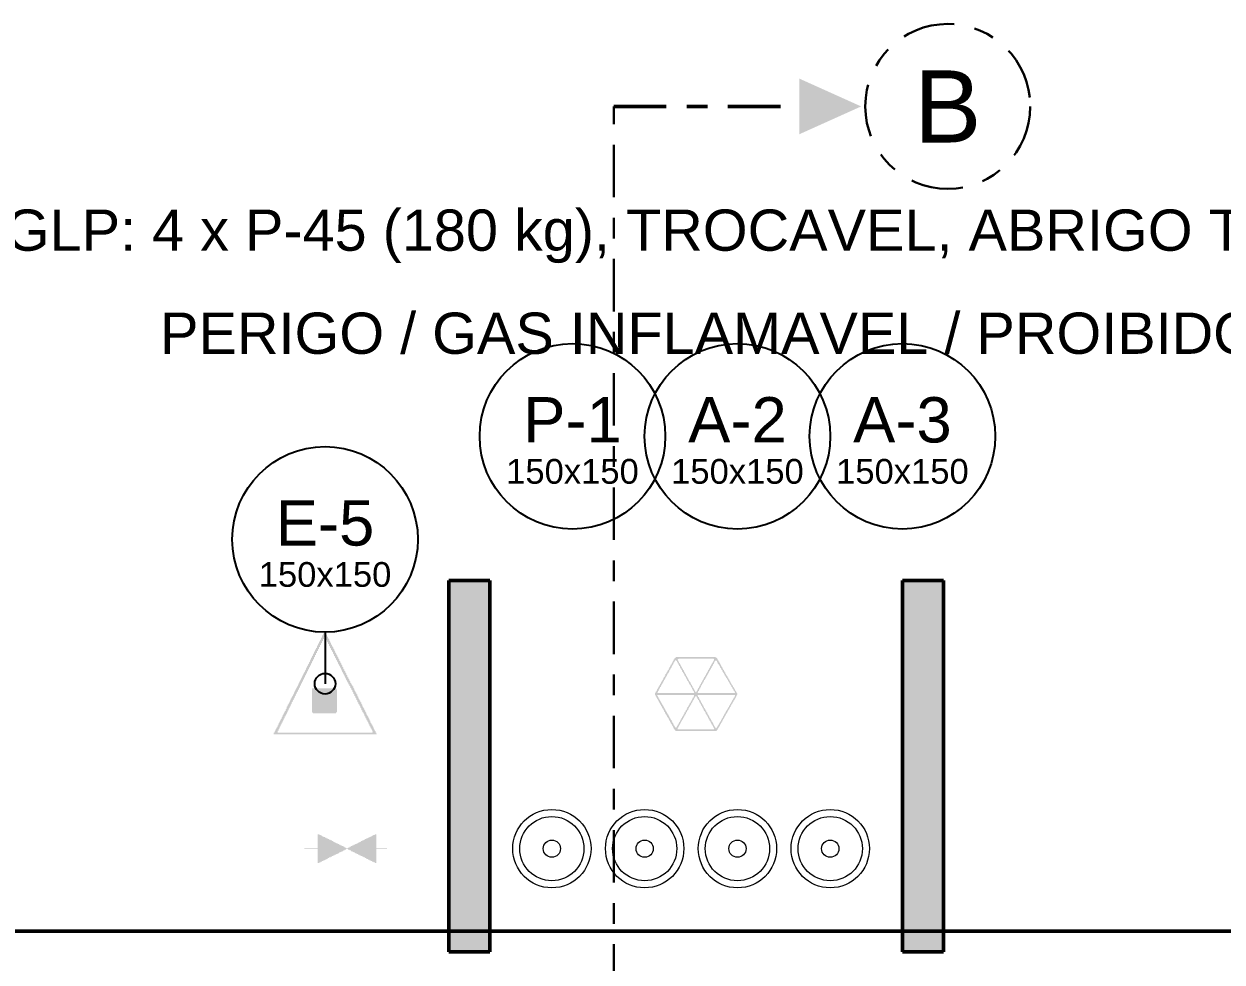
# Model space of a CAD drawing. Header units: metres. Extents: x -2 to 169, y -5 to 45.
# Drawn here: x 6.94 to 12.75, y 15.85 to 20.4 of the extents above; entities that cross this region are included whole.
import ezdxf
from ezdxf.enums import TextEntityAlignment as Align

# ---------------------------------------------------------------- set-up
doc = ezdxf.new("R2010")
doc.units = ezdxf.units.M
doc.header["$LTSCALE"] = 0.1
doc.linetypes.add('DASHDOT', pattern=[3.556, 2.54, -0.508, 0, -0.508])
for name, color, linetype, lineweight in [('CORTES', 6, 'DASHDOT', 30), ('INC_EXT', 1, 'Continuous', 25), ('MOBILIARIO', 8, 'Continuous', 18), ('PAREDE', 7, 'Continuous', 50), ('PAREDE_CORTA_FOGO', 7, 'Continuous', 50), ('SINALIZACAO', 3, 'Continuous', 25), ('TEXTOS', 7, 'Continuous', 13), ('TUBULACAO', 30, 'Continuous', 25), ('VASOS_TANQUES', 30, 'Continuous', 30)]:
    doc.layers.add(name, color=color, linetype=linetype, lineweight=lineweight)
doc.styles.add('COSCIP-TEXTO', font='arial.ttf')

# ---------------------------------------------------------------- blocks, each defined once
blk = doc.blocks.new('CENTRAL_GLP')
h = blk.add_hatch(color=256)
h.dxf.hatch_style = 1
h.paths.add_polyline_path([(-0.2428, 0.4474), (0.2309, 0.4476), (0.2412, 0.4449), (0.2426, 0.4397), (0.2523, 0.4371), (0.2608, 0.419), (0.2619, 0.4101), (0.2697, 0.4061), (0.2723, 0.3928), (0.2803, 0.3905), (0.2827, 0.3776), (0.2886, 0.3724), (0.293, 0.3585), (0.2996, 0.3543), (0.3002, 0.3465), (0.3059, 0.3412), (0.3085, 0.328), (0.3163, 0.326), (0.3189, 0.3126), (0.3248, 0.3077), (0.3266, 0.2975), (0.3357, 0.2896), (0.3363, 0.2818), (0.3413, 0.2766), (0.3447, 0.2632), (0.3526, 0.2611), (0.3551, 0.247), (0.361, 0.243), (0.365, 0.2275), (0.3706, 0.2247), (0.3732, 0.2161), (0.381, 0.2131), (0.3836, 0.1992), (0.3893, 0.1964), (0.3923, 0.1809), (0.4003, 0.1757), (0.4094, 0.1522), (0.4175, 0.1498), (0.42, 0.1343), (0.426, 0.1291), (0.4299, 0.1162), (0.4353, 0.1136), (0.4379, 0.1052), (0.4432, 0.1033), (0.4457, 0.0867), (0.4544, 0.0826), (0.4579, 0.0696), (0.4638, 0.0668), (0.4664, 0.0583), (0.4715, 0.0558), (0.4741, 0.0386), (0.4819, 0.037), (0.4856, 0.023), (0.491, 0.0179), (0.4922, 0.0113), (0.4984, 0.0075), (0.5, -0.0083), (0.493, -0.0106), (0.4901, -0.0261), (0.4845, -0.0284), (0.4799, -0.0442), (0.4741, -0.0456), (0.473, -0.0546), (0.4664, -0.0626), (0.4638, -0.0741), (0.456, -0.0773), (0.4538, -0.0908), (0.4457, -0.0931), (0.445, -0.1012), (0.4371, -0.1115), (0.4365, -0.1193), (0.4297, -0.1219), (0.4257, -0.1374), (0.4198, -0.1411), (0.4172, -0.1551), (0.4094, -0.1574), (0.4068, -0.1701), (0.4009, -0.1762), (0.4003, -0.184), (0.3939, -0.1866), (0.3895, -0.2021), (0.3836, -0.2053), (0.381, -0.2202), (0.3732, -0.2223), (0.3692, -0.2383), (0.3629, -0.2418), (0.3613, -0.2487), (0.3558, -0.2538), (0.3531, -0.2668), (0.3451, -0.2694), (0.3421, -0.2869), (0.337, -0.2893), (0.3325, -0.303), (0.3266, -0.3064), (0.3251, -0.3134), (0.3199, -0.3185), (0.3163, -0.3349), (0.3085, -0.337), (0.3059, -0.3508), (0.3007, -0.3538), (0.2956, -0.3684), (0.2904, -0.371), (0.2888, -0.3806), (0.2826, -0.3866), (0.2805, -0.3988), (0.2725, -0.4013), (0.2697, -0.4151), (0.2619, -0.4184), (0.2608, -0.4272), (0.2529, -0.4376), (0.2516, -0.4455), (0.2335, -0.4476), (-0.2504, -0.4468), (-0.253, -0.4397), (-0.2608, -0.4367), (-0.2634, -0.4282), (-0.2698, -0.4246), (-0.2734, -0.4091), (-0.279, -0.4065), (-0.2815, -0.3922), (-0.2899, -0.3884), (-0.2928, -0.3755), (-0.2981, -0.3703), (-0.2988, -0.3625), (-0.3074, -0.3553), (-0.31, -0.3436), (-0.3151, -0.3413), (-0.3179, -0.3263), (-0.326, -0.3237), (-0.3267, -0.3159), (-0.3342, -0.3056), (-0.3358, -0.2959), (-0.3436, -0.29), (-0.3462, -0.2788), (-0.3539, -0.2759), (-0.3565, -0.2616), (-0.3621, -0.259), (-0.3647, -0.2461), (-0.3721, -0.2425), (-0.3824, -0.2139), (-0.3886, -0.2124), (-0.3926, -0.1969), (-0.3981, -0.1943), (-0.4005, -0.1786), (-0.4083, -0.1749), (-0.4186, -0.149), (-0.4257, -0.1452), (-0.429, -0.1291), (-0.4368, -0.127), (-0.4393, -0.113), (-0.4452, -0.1089), (-0.4497, -0.0938), (-0.456, -0.0908), (-0.4566, -0.0831), (-0.4642, -0.0727), (-0.4652, -0.0641), (-0.4721, -0.0624), (-0.4756, -0.0468), (-0.4812, -0.0442), (-0.4839, -0.0313), (-0.4921, -0.0261), (-0.4928, -0.0184), (-0.5, -0.008), (-0.4996, 0.0101), (-0.4937, 0.0147), (-0.4911, 0.0284), (-0.4831, 0.0308), (-0.4797, 0.0437), (-0.4749, 0.0489), (-0.4743, 0.0567), (-0.4678, 0.0609), (-0.4635, 0.0748), (-0.4575, 0.0799), (-0.4551, 0.0929), (-0.4471, 0.0952), (-0.4463, 0.1033), (-0.4387, 0.1136), (-0.4368, 0.1238), (-0.429, 0.1297), (-0.4264, 0.141), (-0.4189, 0.1447), (-0.4164, 0.1576), (-0.4107, 0.1602), (-0.4083, 0.1732), (-0.4005, 0.1771), (-0.3994, 0.1861), (-0.3911, 0.2042), (-0.3845, 0.2068), (-0.3803, 0.2223), (-0.3746, 0.2249), (-0.3721, 0.2419), (-0.3643, 0.2446), (-0.3539, 0.2707), (-0.3473, 0.2741), (-0.3436, 0.2905), (-0.3358, 0.2925), (-0.3332, 0.3077), (-0.3281, 0.3095), (-0.3231, 0.3258), (-0.3169, 0.3284), (-0.3163, 0.3362), (-0.3088, 0.3465), (-0.3074, 0.3556), (-0.2996, 0.359), (-0.2974, 0.3724), (-0.2917, 0.375), (-0.2883, 0.3905), (-0.2815, 0.392), (-0.2804, 0.4008), (-0.2728, 0.4112), (-0.2722, 0.419), (-0.2637, 0.4241), (-0.2608, 0.4375), (-0.253, 0.4387), (-0.2489, 0.4448)])
h.paths.add_polyline_path([(0.0187, -0.0104), (0.016, -0.0132), (0.0179, -0.0235), (0.0228, -0.0287), (0.0239, -0.035), (0.0316, -0.0386), (0.034, -0.0546), (0.0397, -0.0572), (0.0432, -0.0727), (0.0506, -0.0753), (0.0536, -0.0882), (0.0588, -0.0934), (0.0601, -0.1027), (0.0679, -0.1075), (0.07, -0.1193), (0.0756, -0.1221), (0.0782, -0.1374), (0.086, -0.1391), (0.0886, -0.1518), (0.0948, -0.1581), (0.0963, -0.1679), (0.1041, -0.1736), (0.1067, -0.1852), (0.1144, -0.1885), (0.1169, -0.2021), (0.1226, -0.2047), (0.1248, -0.2185), (0.1334, -0.2228), (0.134, -0.2306), (0.1429, -0.2503), (0.1481, -0.2519), (0.1532, -0.2675), (0.1585, -0.2694), (0.161, -0.2867), (0.1688, -0.2891), (0.1722, -0.303), (0.1776, -0.3082), (0.1791, -0.3153), (0.1845, -0.3185), (0.1895, -0.3352), (0.1972, -0.3381), (0.1997, -0.3522), (0.2052, -0.3548), (0.2086, -0.3703), (0.2161, -0.3729), (0.2167, -0.3806), (0.2242, -0.391), (0.2257, -0.4005), (0.2335, -0.4058), (0.2361, -0.417), (0.2423, -0.4169), (0.2438, -0.4108), (0.2516, -0.408), (0.2619, -0.3821), (0.2697, -0.3792), (0.2722, -0.3625), (0.28, -0.3607), (0.2831, -0.347), (0.2878, -0.3434), (0.2893, -0.3367), (0.2976, -0.3315), (0.3003, -0.3159), (0.306, -0.3134), (0.3085, -0.2988), (0.3163, -0.2963), (0.325, -0.2771), (0.3256, -0.2694), (0.3322, -0.2668), (0.3364, -0.2513), (0.3422, -0.2487), (0.3447, -0.2347), (0.3525, -0.2317), (0.3537, -0.2228), (0.3614, -0.2124), (0.3629, -0.2033), (0.3706, -0.2005), (0.3731, -0.1866), (0.381, -0.1847), (0.3836, -0.1713), (0.3895, -0.1659), (0.3901, -0.1581), (0.3965, -0.1552), (0.4008, -0.14), (0.4068, -0.1367), (0.4094, -0.1219), (0.4172, -0.12), (0.4198, -0.1076), (0.4258, -0.1012), (0.4264, -0.0934), (0.4333, -0.0908), (0.4374, -0.0753), (0.4432, -0.0727), (0.4457, -0.0589), (0.4534, -0.0557), (0.4545, -0.0468), (0.4615, -0.0417), (0.4664, -0.0274), (0.4715, -0.0249), (0.4715, -0.0113)], flags=16)
h.paths.add_polyline_path([(0.0032, -0.0278), (-0.0124, -0.03), (-0.0146, -0.0442), (-0.0227, -0.0465), (-0.0253, -0.06), (-0.0311, -0.0649), (-0.0316, -0.0727), (-0.0408, -0.081), (-0.0423, -0.0908), (-0.0484, -0.096), (-0.0506, -0.1089), (-0.0589, -0.1115), (-0.0615, -0.1254), (-0.0667, -0.1286), (-0.0677, -0.1374), (-0.0747, -0.1426), (-0.0796, -0.1573), (-0.0869, -0.1607), (-0.0893, -0.1736), (-0.0952, -0.1764), (-0.0977, -0.1943), (-0.1055, -0.1962), (-0.1145, -0.2202), (-0.1224, -0.2254), (-0.1255, -0.2409), (-0.1314, -0.2444), (-0.1337, -0.259), (-0.1418, -0.2613), (-0.1443, -0.2747), (-0.1501, -0.2797), (-0.1506, -0.2875), (-0.1599, -0.2959), (-0.1625, -0.3071), (-0.1688, -0.3082), (-0.1728, -0.3244), (-0.178, -0.3263), (-0.1806, -0.3406), (-0.1883, -0.3435), (-0.1893, -0.3522), (-0.1969, -0.3625), (-0.1975, -0.3703), (-0.2041, -0.3729), (-0.2083, -0.3884), (-0.2142, -0.393), (-0.2166, -0.4065), (-0.2246, -0.4087), (-0.2265, -0.4272), (-0.2116, -0.4294), (0.2154, -0.4291), (0.2184, -0.4246), (0.2158, -0.4091), (0.2076, -0.4064), (0.205, -0.391), (0.1998, -0.3891), (0.195, -0.3729), (0.1895, -0.3719), (0.1869, -0.3604), (0.1778, -0.3522), (0.1772, -0.3444), (0.1714, -0.339), (0.1688, -0.3257), (0.161, -0.3236), (0.1584, -0.3093), (0.1526, -0.3056), (0.1481, -0.2901), (0.1419, -0.2875), (0.1412, -0.2797), (0.1325, -0.2605), (0.1262, -0.259), (0.1223, -0.2435), (0.1167, -0.2409), (0.1144, -0.2248), (0.1059, -0.2202), (0.1027, -0.2073), (0.0963, -0.2041), (0.087, -0.184), (0.086, -0.1754), (0.0782, -0.173), (0.0756, -0.1585), (0.07, -0.1555), (0.0677, -0.1426), (0.0601, -0.1389), (0.0585, -0.1296), (0.0509, -0.1193), (0.0497, -0.1102), (0.0445, -0.1089), (0.0394, -0.093), (0.0341, -0.0908), (0.0313, -0.0753), (0.0232, -0.0727), (0.0207, -0.0598), (0.015, -0.0546), (0.0144, -0.0468), (0.0083, -0.0417)], flags=16)
h.paths.add_polyline_path([(0.2361, 0.409), (0.2335, 0.4024), (0.2261, 0.4008), (0.2232, 0.3853), (0.2176, 0.3827), (0.2152, 0.3672), (0.2076, 0.3633), (0.1972, 0.3371), (0.1901, 0.3336), (0.1875, 0.318), (0.1791, 0.3154), (0.1765, 0.3004), (0.1714, 0.2981), (0.1674, 0.2844), (0.16, 0.2792), (0.1594, 0.2715), (0.1532, 0.2653), (0.1513, 0.2533), (0.1429, 0.2504), (0.1404, 0.2352), (0.1351, 0.2333), (0.1303, 0.2171), (0.1248, 0.216), (0.1234, 0.2068), (0.1159, 0.1964), (0.1153, 0.1887), (0.1079, 0.1861), (0.1041, 0.17), (0.0963, 0.1682), (0.0937, 0.1534), (0.0886, 0.1509), (0.086, 0.1397), (0.0805, 0.1369), (0.0766, 0.124), (0.071, 0.1188), (0.0684, 0.1058), (0.0601, 0.1033), (0.0575, 0.0851), (0.0523, 0.0833), (0.0485, 0.0696), (0.042, 0.0661), (0.0406, 0.0593), (0.0355, 0.0541), (0.0316, 0.0373), (0.0239, 0.0347), (0.0216, 0.0205), (0.0161, 0.0181), (0.0161, 0.0123), (0.4715, 0.0118), (0.472, 0.0179), (0.4664, 0.0209), (0.4634, 0.036), (0.4552, 0.0386), (0.4518, 0.0541), (0.4457, 0.057), (0.4431, 0.0657), (0.4379, 0.0694), (0.4353, 0.0826), (0.4275, 0.0841), (0.4236, 0.1007), (0.4184, 0.1058), (0.4172, 0.1123), (0.4094, 0.1161), (0.407, 0.1291), (0.4012, 0.1317), (0.3985, 0.1473), (0.3901, 0.1524), (0.381, 0.1762), (0.3729, 0.1783), (0.3706, 0.1942), (0.3618, 0.199), (0.3525, 0.2229), (0.3445, 0.2249), (0.3421, 0.2414), (0.337, 0.2442), (0.3344, 0.2528), (0.329, 0.2559), (0.324, 0.2699), (0.3189, 0.272), (0.3159, 0.2896), (0.3085, 0.2911), (0.2982, 0.3168), (0.2904, 0.3206), (0.2878, 0.3362), (0.2826, 0.3379), (0.2789, 0.3517), (0.2723, 0.3549), (0.2697, 0.3635), (0.2627, 0.3672), (0.2595, 0.3827), (0.2539, 0.3853), (0.2497, 0.4008), (0.2438, 0.4018), (0.2412, 0.4089)], flags=16)
h.paths.add_polyline_path([(-0.2142, 0.4269), (-0.215, 0.4241), (-0.2246, 0.421), (-0.2253, 0.4112), (-0.2168, 0.4038), (-0.2142, 0.3923), (-0.209, 0.3898), (-0.2064, 0.3749), (-0.1983, 0.3724), (-0.196, 0.3594), (-0.1898, 0.3543), (-0.1857, 0.3403), (-0.1792, 0.3362), (-0.1786, 0.3284), (-0.1732, 0.3232), (-0.1702, 0.3098), (-0.1625, 0.3079), (-0.1592, 0.2922), (-0.1513, 0.2896), (-0.1484, 0.2741), (-0.1432, 0.2689), (-0.1418, 0.2619), (-0.1365, 0.2585), (-0.1314, 0.2447), (-0.1262, 0.2416), (-0.1237, 0.2249), (-0.1153, 0.2223), (-0.113, 0.2094), (-0.1071, 0.2042), (-0.1038, 0.1912), (-0.0978, 0.1884), (-0.0952, 0.1771), (-0.09, 0.1734), (-0.0874, 0.1596), (-0.0796, 0.1579), (-0.0764, 0.1421), (-0.0684, 0.1395), (-0.0667, 0.1282), (-0.0603, 0.1214), (-0.0589, 0.1121), (-0.0512, 0.1075), (-0.0486, 0.0947), (-0.0434, 0.0929), (-0.0407, 0.0774), (-0.0331, 0.0758), (-0.0301, 0.0619), (-0.0241, 0.0567), (-0.0236, 0.0489), (-0.0175, 0.0437), (-0.0124, 0.0298), (-0.0068, 0.0282), (-0.0046, 0.0217), (0.0006, 0.0208), (0.0057, 0.037), (0.0135, 0.0395), (0.0161, 0.0564), (0.0213, 0.0586), (0.0247, 0.0722), (0.0316, 0.0761), (0.0328, 0.0826), (0.0378, 0.0877), (0.0411, 0.1033), (0.0483, 0.1058), (0.0519, 0.1214), (0.0576, 0.124), (0.0601, 0.1376), (0.0679, 0.1412), (0.0688, 0.1498), (0.0764, 0.1602), (0.0771, 0.168), (0.0834, 0.1706), (0.0879, 0.1861), (0.0937, 0.1896), (0.0962, 0.2042), (0.1041, 0.2064), (0.1067, 0.2201), (0.1144, 0.2238), (0.1237, 0.2508), (0.13, 0.2534), (0.1346, 0.2689), (0.1403, 0.2723), (0.1428, 0.2896), (0.1507, 0.2916), (0.1599, 0.3155), (0.1673, 0.3206), (0.1707, 0.3362), (0.1765, 0.3406), (0.1788, 0.3543), (0.1869, 0.3565), (0.1895, 0.37), (0.1972, 0.3738), (0.1984, 0.3827), (0.206, 0.3931), (0.2066, 0.4008), (0.2147, 0.406), (0.2169, 0.419), (0.2132, 0.4267)], flags=16)
h.paths.add_polyline_path([(-0.4704, -0.0104), (-0.4731, -0.0132), (-0.4721, -0.0235), (-0.464, -0.0287), (-0.4558, -0.0468), (-0.4549, -0.0552), (-0.4469, -0.0572), (-0.4445, -0.0717), (-0.4387, -0.0753), (-0.4342, -0.0894), (-0.429, -0.0913), (-0.4264, -0.1027), (-0.4186, -0.1076), (-0.4161, -0.1197), (-0.4107, -0.1219), (-0.4074, -0.1374), (-0.3997, -0.14), (-0.3991, -0.1477), (-0.3915, -0.1581), (-0.3909, -0.1659), (-0.3824, -0.1713), (-0.38, -0.184), (-0.3745, -0.1866), (-0.3708, -0.2021), (-0.3634, -0.2047), (-0.3628, -0.2124), (-0.3553, -0.2228), (-0.3539, -0.2318), (-0.3462, -0.2357), (-0.3436, -0.2492), (-0.3357, -0.2513), (-0.3328, -0.2642), (-0.3272, -0.2694), (-0.3236, -0.2849), (-0.3177, -0.2879), (-0.3151, -0.2964), (-0.3101, -0.3004), (-0.3074, -0.3138), (-0.2994, -0.3159), (-0.2969, -0.3315), (-0.291, -0.3367), (-0.2867, -0.3507), (-0.2801, -0.3548), (-0.272, -0.3729), (-0.2711, -0.381), (-0.2634, -0.3828), (-0.2608, -0.3964), (-0.253, -0.4001), (-0.2504, -0.4079), (-0.2375, -0.4055), (-0.2332, -0.391), (-0.2271, -0.3872), (-0.2248, -0.3729), (-0.2168, -0.3707), (-0.2142, -0.357), (-0.2084, -0.3522), (-0.2079, -0.3444), (-0.1987, -0.3361), (-0.1971, -0.3263), (-0.1909, -0.3217), (-0.1887, -0.3082), (-0.1806, -0.3059), (-0.178, -0.2912), (-0.1728, -0.2886), (-0.1717, -0.2797), (-0.1648, -0.2745), (-0.1599, -0.26), (-0.1522, -0.2564), (-0.15, -0.2435), (-0.1443, -0.2409), (-0.1418, -0.2233), (-0.134, -0.2211), (-0.1248, -0.1969), (-0.1163, -0.1917), (-0.1139, -0.1762), (-0.1081, -0.1736), (-0.1056, -0.1581), (-0.0978, -0.1562), (-0.0938, -0.1426), (-0.0893, -0.1374), (-0.0887, -0.1296), (-0.0808, -0.1245), (-0.0771, -0.1103), (-0.0699, -0.1089), (-0.067, -0.0934), (-0.0615, -0.0913), (-0.0589, -0.0784), (-0.0512, -0.0741), (-0.05, -0.0649), (-0.0425, -0.0546), (-0.0419, -0.0468), (-0.0331, -0.0417), (-0.031, -0.0287), (-0.0253, -0.0261), (-0.0253, -0.0117)], flags=16)
h.paths.add_polyline_path([(-0.2479, 0.4121), (-0.2535, 0.4034), (-0.2608, 0.4015), (-0.2617, 0.3931), (-0.266, 0.3864), (-0.2711, 0.3844), (-0.2807, 0.3569), (-0.2893, 0.3522), (-0.2916, 0.3387), (-0.2971, 0.3362), (-0.2996, 0.319), (-0.3074, 0.3164), (-0.3166, 0.2922), (-0.324, 0.287), (-0.3274, 0.2715), (-0.3332, 0.2675), (-0.3356, 0.2533), (-0.3436, 0.2512), (-0.3466, 0.2378), (-0.3539, 0.234), (-0.3552, 0.2249), (-0.3627, 0.2145), (-0.3634, 0.2068), (-0.3701, 0.2042), (-0.3741, 0.1887), (-0.3798, 0.1855), (-0.3824, 0.171), (-0.3902, 0.1688), (-0.3928, 0.1561), (-0.3987, 0.1498), (-0.3993, 0.1421), (-0.4057, 0.1383), (-0.4101, 0.124), (-0.4161, 0.1193), (-0.4184, 0.1058), (-0.4264, 0.1036), (-0.429, 0.087), (-0.4368, 0.0836), (-0.4471, 0.0576), (-0.4541, 0.0541), (-0.4568, 0.0386), (-0.4626, 0.0354), (-0.4652, 0.0205), (-0.473, 0.0183), (-0.473, 0.0123), (-0.0357, 0.0106), (-0.0244, 0.0127), (-0.0265, 0.0256), (-0.0319, 0.0308), (-0.0331, 0.0374), (-0.0398, 0.0412), (-0.0434, 0.0575), (-0.0486, 0.0596), (-0.0512, 0.0749), (-0.0596, 0.0774), (-0.0621, 0.0903), (-0.0679, 0.0955), (-0.0693, 0.1051), (-0.0771, 0.1107), (-0.0796, 0.1223), (-0.0874, 0.1251), (-0.0899, 0.1395), (-0.0957, 0.1421), (-0.0979, 0.155), (-0.1055, 0.1586), (-0.1081, 0.1702), (-0.1148, 0.1783), (-0.1159, 0.1873), (-0.1217, 0.1887), (-0.1262, 0.2046), (-0.1318, 0.2068), (-0.134, 0.2204), (-0.1427, 0.2249), (-0.1457, 0.2404), (-0.1509, 0.2456), (-0.1521, 0.2522), (-0.1593, 0.2559), (-0.1625, 0.2696), (-0.1703, 0.2715), (-0.1728, 0.2891), (-0.1787, 0.2922), (-0.1828, 0.3077), (-0.1895, 0.3103), (-0.1977, 0.3284), (-0.1987, 0.3371), (-0.2064, 0.3395), (-0.2089, 0.3543), (-0.2147, 0.3569), (-0.2184, 0.3724), (-0.2255, 0.375), (-0.2261, 0.3827), (-0.2337, 0.3931), (-0.2349, 0.4021), (-0.2409, 0.4034)], flags=16)
blk = doc.blocks.new('REGISTRO_VALVULA')
h = blk.add_hatch(color=256)
h.dxf.hatch_style = 1
h.paths.add_polyline_path([(-0.3378, 0.1739), (-0.3208, 0.1751), (-0.3191, 0.1676), (-0.3033, 0.1671), (-0.3017, 0.1596), (-0.2875, 0.1592), (-0.2858, 0.1501), (-0.27, 0.1497), (-0.2683, 0.1422), (-0.2525, 0.1417), (-0.2508, 0.1326), (-0.235, 0.1322), (-0.2334, 0.1247), (-0.2191, 0.1242), (-0.2175, 0.1168), (-0.2017, 0.1163), (-0.2, 0.1072), (-0.1842, 0.1068), (-0.1825, 0.0993), (-0.1667, 0.0988), (-0.165, 0.0913), (-0.1508, 0.0909), (-0.1492, 0.0818), (-0.1334, 0.0813), (-0.1317, 0.0739), (-0.1159, 0.0734), (-0.1142, 0.0643), (-0.0984, 0.0639), (-0.0967, 0.0564), (-0.0825, 0.0559), (-0.0809, 0.0485), (-0.0651, 0.048), (-0.0634, 0.0389), (-0.0476, 0.0385), (-0.0459, 0.031), (-0.0301, 0.0305), (-0.0284, 0.023), (-0.0142, 0.0226), (-0.0125, 0.0135), (0.0032, 0.013), (0.0049, 0.0056), (0.0255, 0.0052), (0.0287, 0.0057), (0.0303, 0.013), (0.046, 0.0135), (0.0477, 0.0226), (0.0635, 0.023), (0.0652, 0.0305), (0.081, 0.031), (0.0827, 0.0385), (0.0969, 0.0389), (0.0986, 0.048), (0.1144, 0.0485), (0.116, 0.0559), (0.1318, 0.0564), (0.1335, 0.0639), (0.1493, 0.0643), (0.151, 0.0734), (0.1652, 0.0739), (0.1669, 0.0813), (0.1827, 0.0818), (0.1843, 0.0909), (0.2001, 0.0913), (0.2018, 0.0988), (0.2176, 0.0993), (0.2193, 0.1068), (0.2335, 0.1072), (0.2352, 0.1163), (0.251, 0.1168), (0.2526, 0.1242), (0.2684, 0.1247), (0.2701, 0.1322), (0.2859, 0.1326), (0.2876, 0.1417), (0.3018, 0.1422), (0.3035, 0.1497), (0.3193, 0.1501), (0.321, 0.1592), (0.3367, 0.1596), (0.3384, 0.1671), (0.3542, 0.1676), (0.3559, 0.1751), (0.3702, 0.1751), (0.3715, 0.1724), (0.3718, 0.0057), (0.4973, 0.0052), (0.5, 0.004), (0.5, -0.004), (0.4973, -0.0052), (0.3718, -0.0057), (0.3715, -0.1724), (0.3702, -0.1751), (0.3559, -0.1751), (0.3542, -0.1676), (0.3384, -0.1671), (0.3367, -0.1581), (0.321, -0.1576), (0.3193, -0.1501), (0.3035, -0.1497), (0.3018, -0.1406), (0.2876, -0.1401), (0.2859, -0.1326), (0.2701, -0.1322), (0.2684, -0.1247), (0.2526, -0.1242), (0.251, -0.1152), (0.2352, -0.1147), (0.2335, -0.1072), (0.2193, -0.1068), (0.2176, -0.0993), (0.2018, -0.0988), (0.2001, -0.0898), (0.1843, -0.0893), (0.1827, -0.0818), (0.1669, -0.0813), (0.1652, -0.0723), (0.151, -0.0718), (0.1493, -0.0643), (0.1335, -0.0639), (0.1318, -0.0564), (0.116, -0.0559), (0.1144, -0.0469), (0.0986, -0.0464), (0.0969, -0.0389), (0.0827, -0.0385), (0.081, -0.031), (0.0652, -0.0305), (0.0635, -0.0214), (0.0477, -0.021), (0.046, -0.0135), (0.0303, -0.013), (0.0287, -0.0057), (0.0255, -0.0052), (0.0049, -0.0056), (0.0032, -0.013), (-0.0125, -0.0135), (-0.0142, -0.021), (-0.0284, -0.0214), (-0.0301, -0.0305), (-0.0459, -0.031), (-0.0476, -0.0385), (-0.0634, -0.0389), (-0.0651, -0.0464), (-0.0809, -0.0469), (-0.0825, -0.0559), (-0.0967, -0.0564), (-0.0984, -0.0639), (-0.1142, -0.0643), (-0.1159, -0.0718), (-0.1317, -0.0723), (-0.1334, -0.0813), (-0.1492, -0.0818), (-0.1508, -0.0893), (-0.165, -0.0898), (-0.1667, -0.0988), (-0.1825, -0.0993), (-0.1842, -0.1068), (-0.2, -0.1072), (-0.2017, -0.1147), (-0.2175, -0.1152), (-0.2191, -0.1242), (-0.2334, -0.1247), (-0.235, -0.1322), (-0.2508, -0.1326), (-0.2525, -0.1401), (-0.2683, -0.1406), (-0.27, -0.1497), (-0.2858, -0.1501), (-0.2875, -0.1576), (-0.3017, -0.1581), (-0.3033, -0.1671), (-0.3191, -0.1676), (-0.3208, -0.1751), (-0.3367, -0.1751), (-0.338, -0.1724), (-0.3383, -0.0057), (-0.4971, -0.0052), (-0.5, -0.0024), (-0.4999, 0.004), (-0.4971, 0.0052), (-0.3383, 0.0057)])
blk = doc.blocks.new('EXTINTOR_PQS_ABC')
h = blk.add_hatch(color=256)
h.dxf.hatch_style = 1
h.paths.add_polyline_path([(-0.0118, 0.4919), (0.0099, 0.4919), (0.0123, 0.4772), (0.0195, 0.4723), (0.0212, 0.4567), (0.0293, 0.4527), (0.0312, 0.438), (0.0394, 0.4331), (0.0421, 0.4184), (0.0491, 0.4136), (0.0512, 0.3989), (0.0586, 0.394), (0.0603, 0.3776), (0.0677, 0.3755), (0.0701, 0.3597), (0.0785, 0.3548), (0.0813, 0.3401), (0.0882, 0.3352), (0.0902, 0.3206), (0.0978, 0.3157), (0.0995, 0.2991), (0.1068, 0.2973), (0.11, 0.2814), (0.1177, 0.2765), (0.1204, 0.2618), (0.1274, 0.2569), (0.1293, 0.2423), (0.1369, 0.2374), (0.1386, 0.221), (0.1469, 0.2178), (0.1493, 0.2031), (0.1558, 0.2), (0.1595, 0.1835), (0.1665, 0.1786), (0.1681, 0.164), (0.1761, 0.1591), (0.1778, 0.1419), (0.1861, 0.1395), (0.1886, 0.1248), (0.1949, 0.1217), (0.1987, 0.1052), (0.2056, 0.1003), (0.2074, 0.0856), (0.2153, 0.0808), (0.2169, 0.0655), (0.2253, 0.0612), (0.2281, 0.0465), (0.2351, 0.0416), (0.2377, 0.0269), (0.2447, 0.022), (0.2463, 0.0068), (0.2536, 0.0042), (0.2561, -0.0065), (0.2621, -0.0098), (0.2659, -0.0229), (0.2732, -0.0256), (0.2757, -0.0426), (0.2823, -0.0465), (0.2854, -0.0627), (0.2928, -0.0706), (0.2952, -0.0822), (0.302, -0.0856), (0.305, -0.1011), (0.3124, -0.1037), (0.3148, -0.1209), (0.3216, -0.1248), (0.324, -0.1395), (0.3334, -0.1517), (0.3344, -0.1603), (0.3415, -0.164), (0.3442, -0.1794), (0.3515, -0.1823), (0.3535, -0.1982), (0.3603, -0.2031), (0.3637, -0.2195), (0.3726, -0.23), (0.3735, -0.2385), (0.3809, -0.2416), (0.3833, -0.2577), (0.3907, -0.2606), (0.3927, -0.2765), (0.3993, -0.2814), (0.4052, -0.3034), (0.4118, -0.3083), (0.4127, -0.3166), (0.42, -0.3199), (0.4225, -0.336), (0.4298, -0.3392), (0.4323, -0.356), (0.4383, -0.3597), (0.4413, -0.3744), (0.4445, -0.3818), (0.451, -0.3866), (0.4518, -0.3949), (0.4592, -0.3977), (0.4613, -0.4136), (0.469, -0.4179), (0.4714, -0.4344), (0.4769, -0.438), (0.4812, -0.4544), (0.4867, -0.4576), (0.4902, -0.4649), (0.491, -0.4731), (0.4983, -0.4756), (0.5, -0.4919), (-0.5, -0.4919), (-0.4976, -0.4748), (-0.4896, -0.4723), (-0.4858, -0.4576), (-0.4799, -0.4527), (-0.4767, -0.438), (-0.4707, -0.4345), (-0.4682, -0.4237), (-0.462, -0.4209), (-0.4585, -0.4042), (-0.4524, -0.4013), (-0.4499, -0.3866), (-0.4462, -0.3785), (-0.4413, -0.3759), (-0.437, -0.3597), (-0.4315, -0.3563), (-0.4291, -0.3455), (-0.4225, -0.3426), (-0.4204, -0.3279), (-0.4138, -0.323), (-0.4108, -0.3083), (-0.4071, -0.2999), (-0.4022, -0.2975), (-0.3982, -0.2814), (-0.3924, -0.278), (-0.3899, -0.2672), (-0.3834, -0.2643), (-0.3813, -0.2496), (-0.3753, -0.2452), (-0.3723, -0.2374), (-0.3704, -0.2218), (-0.363, -0.2185), (-0.3606, -0.2022), (-0.3532, -0.1992), (-0.3508, -0.1878), (-0.3428, -0.1786), (-0.3402, -0.164), (-0.3337, -0.1601), (-0.3312, -0.1432), (-0.3239, -0.1402), (-0.3214, -0.1244), (-0.3141, -0.121), (-0.3096, -0.1052), (-0.3037, -0.1003), (-0.3005, -0.0856), (-0.2945, -0.0818), (-0.2921, -0.0649), (-0.2847, -0.062), (-0.2822, -0.0465), (-0.2749, -0.043), (-0.2739, -0.0343), (-0.2651, -0.0236), (-0.262, -0.0098), (-0.2554, -0.0059), (-0.2536, 0.0122), (-0.2465, 0.0147), (-0.2431, 0.0326), (-0.2357, 0.0343), (-0.2337, 0.0514), (-0.226, 0.0538), (-0.224, 0.071), (-0.217, 0.0734), (-0.2144, 0.0905), (-0.2074, 0.093), (-0.2046, 0.1101), (-0.1965, 0.1126), (-0.1945, 0.1297), (-0.1868, 0.132), (-0.1848, 0.1493), (-0.1779, 0.1517), (-0.1753, 0.1688), (-0.1677, 0.1713), (-0.1648, 0.1891), (-0.1573, 0.1909), (-0.1553, 0.208), (-0.1477, 0.2104), (-0.1457, 0.2276), (-0.1388, 0.23), (-0.1365, 0.2472), (-0.1306, 0.2514), (-0.1257, 0.2686), (-0.1186, 0.2716), (-0.1168, 0.2863), (-0.1093, 0.2912), (-0.1072, 0.3059), (-0.1012, 0.3109), (-0.0963, 0.3277), (-0.0908, 0.3304), (-0.0877, 0.345), (-0.0796, 0.3499), (-0.0777, 0.3646), (-0.0707, 0.3695), (-0.0681, 0.3842), (-0.062, 0.3892), (-0.0571, 0.4059), (-0.0515, 0.4087), (-0.0485, 0.4233), (-0.0404, 0.4282), (-0.0385, 0.4429), (-0.0312, 0.4478), (-0.029, 0.4625), (-0.0254, 0.4698), (-0.0204, 0.473), (-0.018, 0.4841), (-0.0119, 0.487)])
h.paths.add_polyline_path([(-0.0082, 0.4529), (-0.0105, 0.4356), (-0.018, 0.4335), (-0.0201, 0.416), (-0.0278, 0.4126), (-0.0296, 0.3964), (-0.0369, 0.394), (-0.04, 0.3762), (-0.0475, 0.3744), (-0.0495, 0.3573), (-0.0571, 0.3549), (-0.0592, 0.3377), (-0.0663, 0.3352), (-0.0687, 0.3181), (-0.0763, 0.3157), (-0.0787, 0.2985), (-0.0868, 0.2961), (-0.0888, 0.279), (-0.0963, 0.2767), (-0.0983, 0.2594), (-0.1055, 0.2569), (-0.1078, 0.2398), (-0.1136, 0.2374), (-0.1171, 0.2202), (-0.1255, 0.2153), (-0.1272, 0.2007), (-0.1344, 0.1958), (-0.1368, 0.1811), (-0.1429, 0.1762), (-0.1464, 0.1615), (-0.1535, 0.1566), (-0.1575, 0.1402), (-0.1647, 0.137), (-0.1664, 0.1224), (-0.1738, 0.1175), (-0.1759, 0.1028), (-0.1822, 0.0979), (-0.1868, 0.0812), (-0.193, 0.0783), (-0.1955, 0.0636), (-0.2037, 0.0587), (-0.2055, 0.044), (-0.2124, 0.0392), (-0.215, 0.0245), (-0.2213, 0.0196), (-0.2247, 0.0049), (-0.2323, 0), (-0.2358, -0.0192), (-0.2431, -0.0233), (-0.2456, -0.0392), (-0.2532, -0.044), (-0.2554, -0.0612), (-0.2627, -0.063), (-0.2651, -0.0797), (-0.2725, -0.0821), (-0.2768, -0.0979), (-0.2828, -0.1028), (-0.2848, -0.1175), (-0.2921, -0.1217), (-0.2945, -0.1392), (-0.3018, -0.1413), (-0.3043, -0.1575), (-0.3116, -0.1605), (-0.3148, -0.1762), (-0.3219, -0.1811), (-0.3239, -0.1969), (-0.3312, -0.2001), (-0.3337, -0.2176), (-0.341, -0.2196), (-0.3434, -0.2354), (-0.3508, -0.2386), (-0.3531, -0.2569), (-0.3606, -0.2593), (-0.3624, -0.2765), (-0.369, -0.279), (-0.3728, -0.2973), (-0.3792, -0.2985), (-0.3819, -0.3157), (-0.39, -0.3181), (-0.392, -0.3352), (-0.3993, -0.3377), (-0.4015, -0.3548), (-0.408, -0.3573), (-0.412, -0.3756), (-0.4193, -0.3785), (-0.4211, -0.394), (-0.4292, -0.3964), (-0.4311, -0.4136), (-0.4385, -0.416), (-0.4407, -0.4331), (-0.4473, -0.4356), (-0.4511, -0.4539), (-0.4585, -0.4566), (-0.4598, -0.4723), (-0.456, -0.4746), (0.4592, -0.4743), (0.4614, -0.4698), (0.4592, -0.4539), (0.4539, -0.4503), (0.4494, -0.4343), (0.4424, -0.4307), (0.4396, -0.4152), (0.4323, -0.4132), (0.4301, -0.3964), (0.4225, -0.3928), (0.4205, -0.3768), (0.4137, -0.372), (0.4102, -0.3562), (0.4029, -0.3534), (0.4005, -0.3371), (0.3931, -0.3351), (0.3907, -0.3175), (0.3833, -0.3139), (0.3814, -0.2985), (0.3752, -0.2936), (0.3711, -0.2779), (0.3637, -0.275), (0.3613, -0.2587), (0.354, -0.2568), (0.3515, -0.2391), (0.3442, -0.235), (0.3422, -0.2202), (0.3354, -0.2153), (0.3319, -0.1998), (0.3246, -0.1976), (0.3221, -0.1805), (0.3148, -0.1785), (0.3124, -0.1609), (0.305, -0.1567), (0.3031, -0.1419), (0.296, -0.137), (0.2928, -0.1215), (0.2854, -0.1193), (0.283, -0.1022), (0.2757, -0.1002), (0.2735, -0.0832), (0.2667, -0.0783), (0.2634, -0.0623), (0.2571, -0.0587), (0.2536, -0.0433), (0.2463, -0.0414), (0.2441, -0.0245), (0.2365, -0.0218), (0.2341, -0.007), (0.2263, -0.0049), (0.2243, 0.0122), (0.2162, 0.0147), (0.2132, 0.0318), (0.2062, 0.0343), (0.2031, 0.0514), (0.1966, 0.0538), (0.1942, 0.071), (0.1871, 0.0734), (0.1851, 0.0905), (0.1778, 0.092), (0.174, 0.1101), (0.1671, 0.1126), (0.1639, 0.1297), (0.1575, 0.1321), (0.1558, 0.149), (0.148, 0.1517), (0.1459, 0.1688), (0.1378, 0.1713), (0.136, 0.186), (0.1279, 0.1909), (0.1247, 0.208), (0.1183, 0.2104), (0.1166, 0.2267), (0.1087, 0.23), (0.1062, 0.2472), (0.0986, 0.2496), (0.0968, 0.2643), (0.0888, 0.2692), (0.0858, 0.2863), (0.0792, 0.2888), (0.0775, 0.3059), (0.0701, 0.3076), (0.0677, 0.3244), (0.0594, 0.3279), (0.0575, 0.3426), (0.0496, 0.3475), (0.0465, 0.3646), (0.0401, 0.3671), (0.0383, 0.3837), (0.0303, 0.3866), (0.0285, 0.4019), (0.0212, 0.4049), (0.017, 0.4233), (0.0105, 0.4258), (0.0077, 0.4429), (0.0016, 0.4442), (-0.0009, 0.4533)], flags=16)
h.paths.add_polyline_path([(-0.1254, -0.044), (0.1082, -0.044), (0.1093, -0.0523), (0.1152, -0.0563), (0.116, -0.0661), (0.116, -0.2643), (0.1147, -0.2741), (0.1082, -0.279), (0.1069, -0.2863), (-0.1134, -0.2869), (-0.1169, -0.2863), (-0.1183, -0.2811), (-0.1257, -0.2787), (-0.1272, -0.0563)])
blk = doc.blocks.new('MOB_BOTIJAO_P45_38X38')
for radius in [0.19, 0.1558, 0.0418]:
    blk.add_circle((0, 0), radius)
blk = doc.blocks.new('PLACA_CHAMADA_E-5')
at = {"color": 1, "lineweight": 25}
blk.add_circle((0, 0), 0.45, dxfattribs=at)
at = {"color": 1, "style": 'COSCIP-TEXTO'}
for tag, height, p in [('CODIGO', 0.22, (0, 0.08)), ('DIMENSAO', 0.12, (0, -0.17))]:
    blk.add_attdef(tag, text='', height=height, dxfattribs=at).set_placement(p, align=Align.MIDDLE_CENTER)
blk = doc.blocks.new('PLACA_CHAMADA_P-1')
at = {"color": 1, "lineweight": 25}
blk.add_circle((0, 0), 0.45, dxfattribs=at)
at = {"color": 1, "style": 'COSCIP-TEXTO'}
for tag, height, p in [('CODIGO', 0.22, (0, 0.08)), ('DIMENSAO', 0.12, (0, -0.17))]:
    blk.add_attdef(tag, text='', height=height, dxfattribs=at).set_placement(p, align=Align.MIDDLE_CENTER)
blk = doc.blocks.new('PLACA_CHAMADA_A-2')
at = {"color": 40, "lineweight": 25}
blk.add_circle((0, 0), 0.45, dxfattribs=at)
at = {"color": 40, "style": 'COSCIP-TEXTO'}
for tag, height, p in [('CODIGO', 0.22, (0, 0.08)), ('DIMENSAO', 0.12, (0, -0.17))]:
    blk.add_attdef(tag, text='', height=height, dxfattribs=at).set_placement(p, align=Align.MIDDLE_CENTER)
blk = doc.blocks.new('PLACA_CHAMADA_A-3')
at = {"color": 40, "lineweight": 25}
blk.add_circle((0, 0), 0.45, dxfattribs=at)
at = {"color": 40, "style": 'COSCIP-TEXTO'}
for tag, height, p in [('CODIGO', 0.22, (0, 0.08)), ('DIMENSAO', 0.12, (0, -0.17))]:
    blk.add_attdef(tag, text='', height=height, dxfattribs=at).set_placement(p, align=Align.MIDDLE_CENTER)

msp = doc.modelspace()

# ---------------------------------------------------------------- hatches: boundary and pattern name
at = {"layer": 'CORTES'}
h = msp.add_hatch(color=7, dxfattribs=at)
h.dxf.hatch_style = 1
h.paths.add_polyline_path([(11, 20), (10.7, 20.135), (10.7, 19.865)])
at = {"layer": 'PAREDE_CORTA_FOGO'}
h = msp.add_hatch(color=7, dxfattribs=at)
h.dxf.hatch_style = 1
h.paths.add_polyline_path([(9.2, 17.7), (9.2, 16), (9.2, 15.9), (9, 15.9), (9, 17.6), (9, 17.7)])
h = msp.add_hatch(color=7, dxfattribs=at)
h.dxf.hatch_style = 1
h.paths.add_polyline_path([(11.4, 17.7), (11.4, 16), (11.4, 15.9), (11.2, 15.9), (11.2, 17.6), (11.2, 17.7)])

# ---------------------------------------------------------------- linework, layer by layer
at = {"layer": 'CORTES'}
msp.add_line((9.8, -2.6), (9.8, 20), dxfattribs=at)
at = {"layer": 'CORTES', "lineweight": 50}
msp.add_line((9.8, 20), (10.7, 20), dxfattribs=at)
at = {"layer": 'CORTES', "lineweight": 30}
msp.add_circle((11.42, 20), 0.4, dxfattribs=at)
at = {"layer": 'PAREDE'}
for p, q in [((6.8526, 16), (7.3316, 16)), ((7.3316, 16), (7.8105, 16)), ((7.8105, 16), (8.2895, 16)), ((8.2895, 16), (8.7684, 16)), ((8.7684, 16), (9.2474, 16)), ((9.2474, 16), (9.7263, 16)), ((9.7263, 16), (10.2053, 16)), ((10.2053, 16), (10.6842, 16)), ((10.6842, 16), (11.1632, 16)), ((11.1632, 16), (11.6421, 16)), ((11.6421, 16), (12.1211, 16)), ((12.1211, 16), (12.6, 16)), ((12.6, 16), (12.8, 16))]:
    msp.add_line(p, q, dxfattribs=at)
at = {"layer": 'PAREDE_CORTA_FOGO'}
for p, q in [((9, 17.6), (9, 17.7)), ((9, 17.7), (9.2, 17.7)), ((9.2, 17.7), (9.2, 17.275)), ((11.2, 17.6), (11.2, 17.7)), ((11.2, 17.7), (11.4, 17.7)), ((11.4, 17.7), (11.4, 17.275)), ((9, 17.175), (9, 17.6)), ((11.2, 17.175), (11.2, 17.6)), ((9.2, 17.275), (9.2, 16.85)), ((11.4, 17.275), (11.4, 16.85)), ((9, 16.75), (9, 17.175)), ((11.2, 16.75), (11.2, 17.175)), ((9.2, 16.85), (9.2, 16.425)), ((11.4, 16.85), (11.4, 16.425)), ((9, 16.325), (9, 16.75)), ((11.2, 16.325), (11.2, 16.75)), ((9.2, 16.425), (9.2, 16)), ((11.4, 16.425), (11.4, 16)), ((9, 15.9), (9, 16.325)), ((11.2, 15.9), (11.2, 16.325)), ((9.2, 16), (9.2, 15.9)), ((11.4, 16), (11.4, 15.9)), ((9.2, 15.9), (9, 15.9)), ((11.4, 15.9), (11.2, 15.9))]:
    msp.add_line(p, q, dxfattribs=at)
at = {"layer": 'SINALIZACAO', "color": 1}
msp.add_line((8.4, 17.45), (8.4, 17.2), dxfattribs=at)
msp.add_circle((8.4, 17.2), 0.05, dxfattribs=at)

# ---------------------------------------------------------------- block references
at = {"layer": 'INC_EXT', "xscale": 0.5, "yscale": 0.5, "zscale": 0.5}
msp.add_blockref('EXTINTOR_PQS_ABC', (8.4, 17.2), dxfattribs=at)
at = {"layer": 'MOBILIARIO'}
for p in [(9.5, 16.4), (9.95, 16.4), (10.4, 16.4), (10.85, 16.4)]:
    msp.add_blockref('MOB_BOTIJAO_P45_38X38', p, dxfattribs=at)
at = {"layer": 'SINALIZACAO'}
for name, p, values in [('PLACA_CHAMADA_P-1', (9.6, 18.4), {'CODIGO': 'P-1', 'DIMENSAO': '150x150'}), ('PLACA_CHAMADA_A-2', (10.4, 18.4), {'CODIGO': 'A-2', 'DIMENSAO': '150x150'}), ('PLACA_CHAMADA_A-3', (11.2, 18.4), {'CODIGO': 'A-3', 'DIMENSAO': '150x150'}), ('PLACA_CHAMADA_E-5', (8.4, 17.9), {'CODIGO': 'E-5', 'DIMENSAO': '150x150'})]:
    msp.add_blockref(name, p, dxfattribs=at).add_auto_attribs(values)
at = {"layer": 'TUBULACAO', "xscale": 0.4, "yscale": 0.4, "zscale": 0.4}
msp.add_blockref('REGISTRO_VALVULA', (8.5, 16.4), dxfattribs=at)
at = {"layer": 'VASOS_TANQUES', "xscale": 0.4, "yscale": 0.4, "zscale": 0.4}
msp.add_blockref('CENTRAL_GLP', (10.2, 17.15), dxfattribs=at)

# ---------------------------------------------------------------- texts
at = {"layer": 'CORTES', "style": 'COSCIP-TEXTO'}
msp.add_text('B', height=0.35, dxfattribs=at).set_placement((11.42, 20), align=Align.MIDDLE_CENTER)
at = {"layer": 'TEXTOS', "style": 'COSCIP-TEXTO'}
for s, p in [('CENTRAL DE GLP: 4 x P-45 (180 kg), TROCAVEL, ABRIGO TRRF 120 min, LADO NORTE ABERTO', (5, 19.3)), ('PERIGO / GAS INFLAMAVEL / PROIBIDO FUMAR', (7.6, 18.8))]:
    msp.add_text(s, height=0.2, dxfattribs=at).set_placement(p)

doc.saveas('drawing.dxf')
